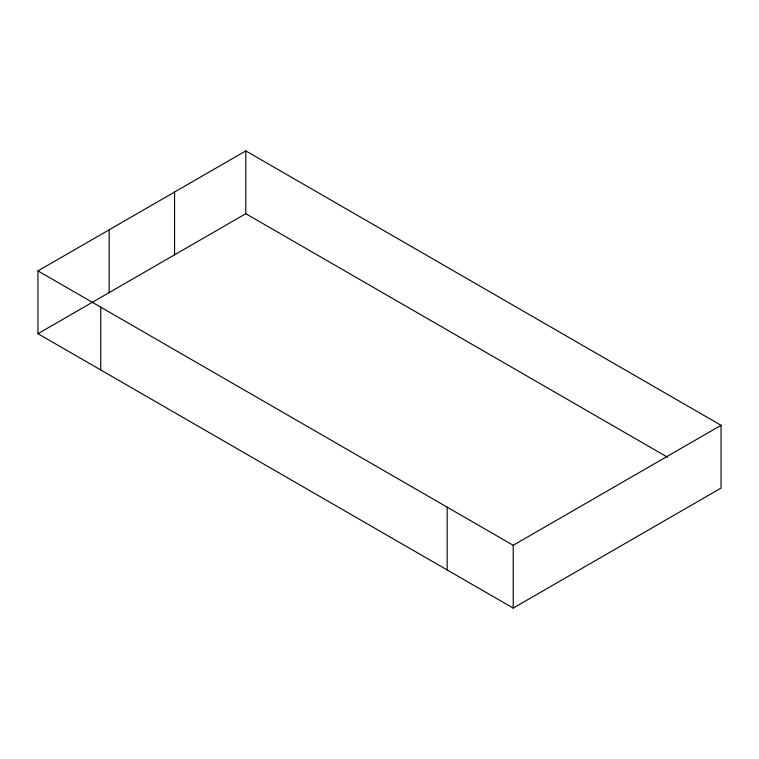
<?xml version="1.0" encoding="UTF-8"?>
<svg xmlns="http://www.w3.org/2000/svg" width="759" height="759" viewBox="0 0 759 759"><rect width="100%" height="100%" fill="white"/><g stroke="black" fill="none" stroke-linecap="round" stroke-linejoin="round"><path stroke-width="1.14" d="M37.95 270.906L245.793 150.908L721.05 425.296L721.05 488.094L513.207 608.092L37.95 333.704L37.95 270.906L513.207 545.294L721.05 425.296M37.95 333.704L245.793 213.706L667.673 457.279M513.207 545.294L513.207 608.092M447.165 507.164L447.165 569.962M245.793 150.908L245.793 213.706M174.57 192.027L174.57 254.834M109.173 229.787L109.173 292.585M100.757 307.167L100.757 369.965"/></g></svg>
